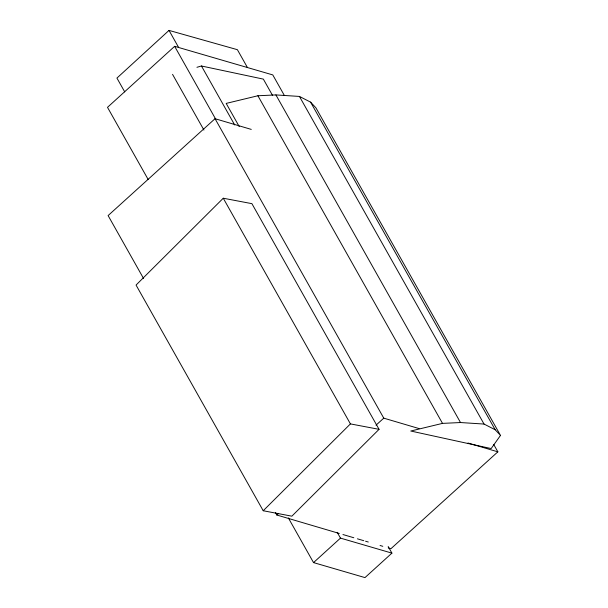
<?xml version="1.0" encoding="UTF-8"?>
<svg xmlns="http://www.w3.org/2000/svg" width="608" height="608" viewBox="0 0 608 608"><rect width="100%" height="100%" fill="white"/><g stroke="black" fill="none" stroke-linecap="round" stroke-linejoin="round"><path stroke-width="0.91" d="M500.498 435.412L491.173 448.56L410.78 431.026L442.502 423.381L460.514 422.545L484.044 424.057L495.178 429.75L500.498 435.412L315.894 107.791L310.574 102.129L299.44 96.436L275.91 94.924L257.898 95.76L226.176 103.406L239.225 126.57M223.265 198.223L136.055 285.068L263.211 510.743L291.855 516.177L379.058 429.332L251.902 203.657L223.265 198.223L350.421 423.898L379.058 429.332M263.211 510.743L350.421 423.898M247.448 67.549L237.386 49.689L169.016 30.4L116.934 78.082L124.716 91.884M284.339 95.426L272.787 74.921L174.64 46.322L107.502 107.335L148.17 179.504M251.264 129.398L215.042 118.704L108.11 215.574L143.534 278.441M275.439 512.536L276.838 515.022L278.244 513.745M376.033 425.159L383.77 418.152L419.087 428.579M313.53 562.598L340.472 538.118L391.917 553.128L364.975 577.6L313.53 562.598L288.352 517.91M493.666 444.395L497.861 451.835L390.936 548.705L388.216 547.907M196.939 67.298L201.453 65.991L263.355 79.116L272.582 95.494M467.985 443.012L497.861 451.835M276.838 515.022L339.317 533.467M342.942 534.538L353.81 537.746M357.428 538.817L363.766 540.687M365.583 541.219L368.296 542.024M380.068 545.498L382.789 546.303M310.574 102.129L495.178 429.75M299.44 96.436L484.044 424.057M275.91 94.924L460.514 422.545M257.898 95.76L442.502 423.381M201.453 65.991L234.688 124.959M169.016 30.4L178.623 47.447M174.64 46.322L215.772 119.312M215.042 118.704L383.77 418.152M172.55 74.358L203.931 130.059M388.185 546.508L391.917 553.128M337.212 532.327L340.472 538.118"/></g></svg>
